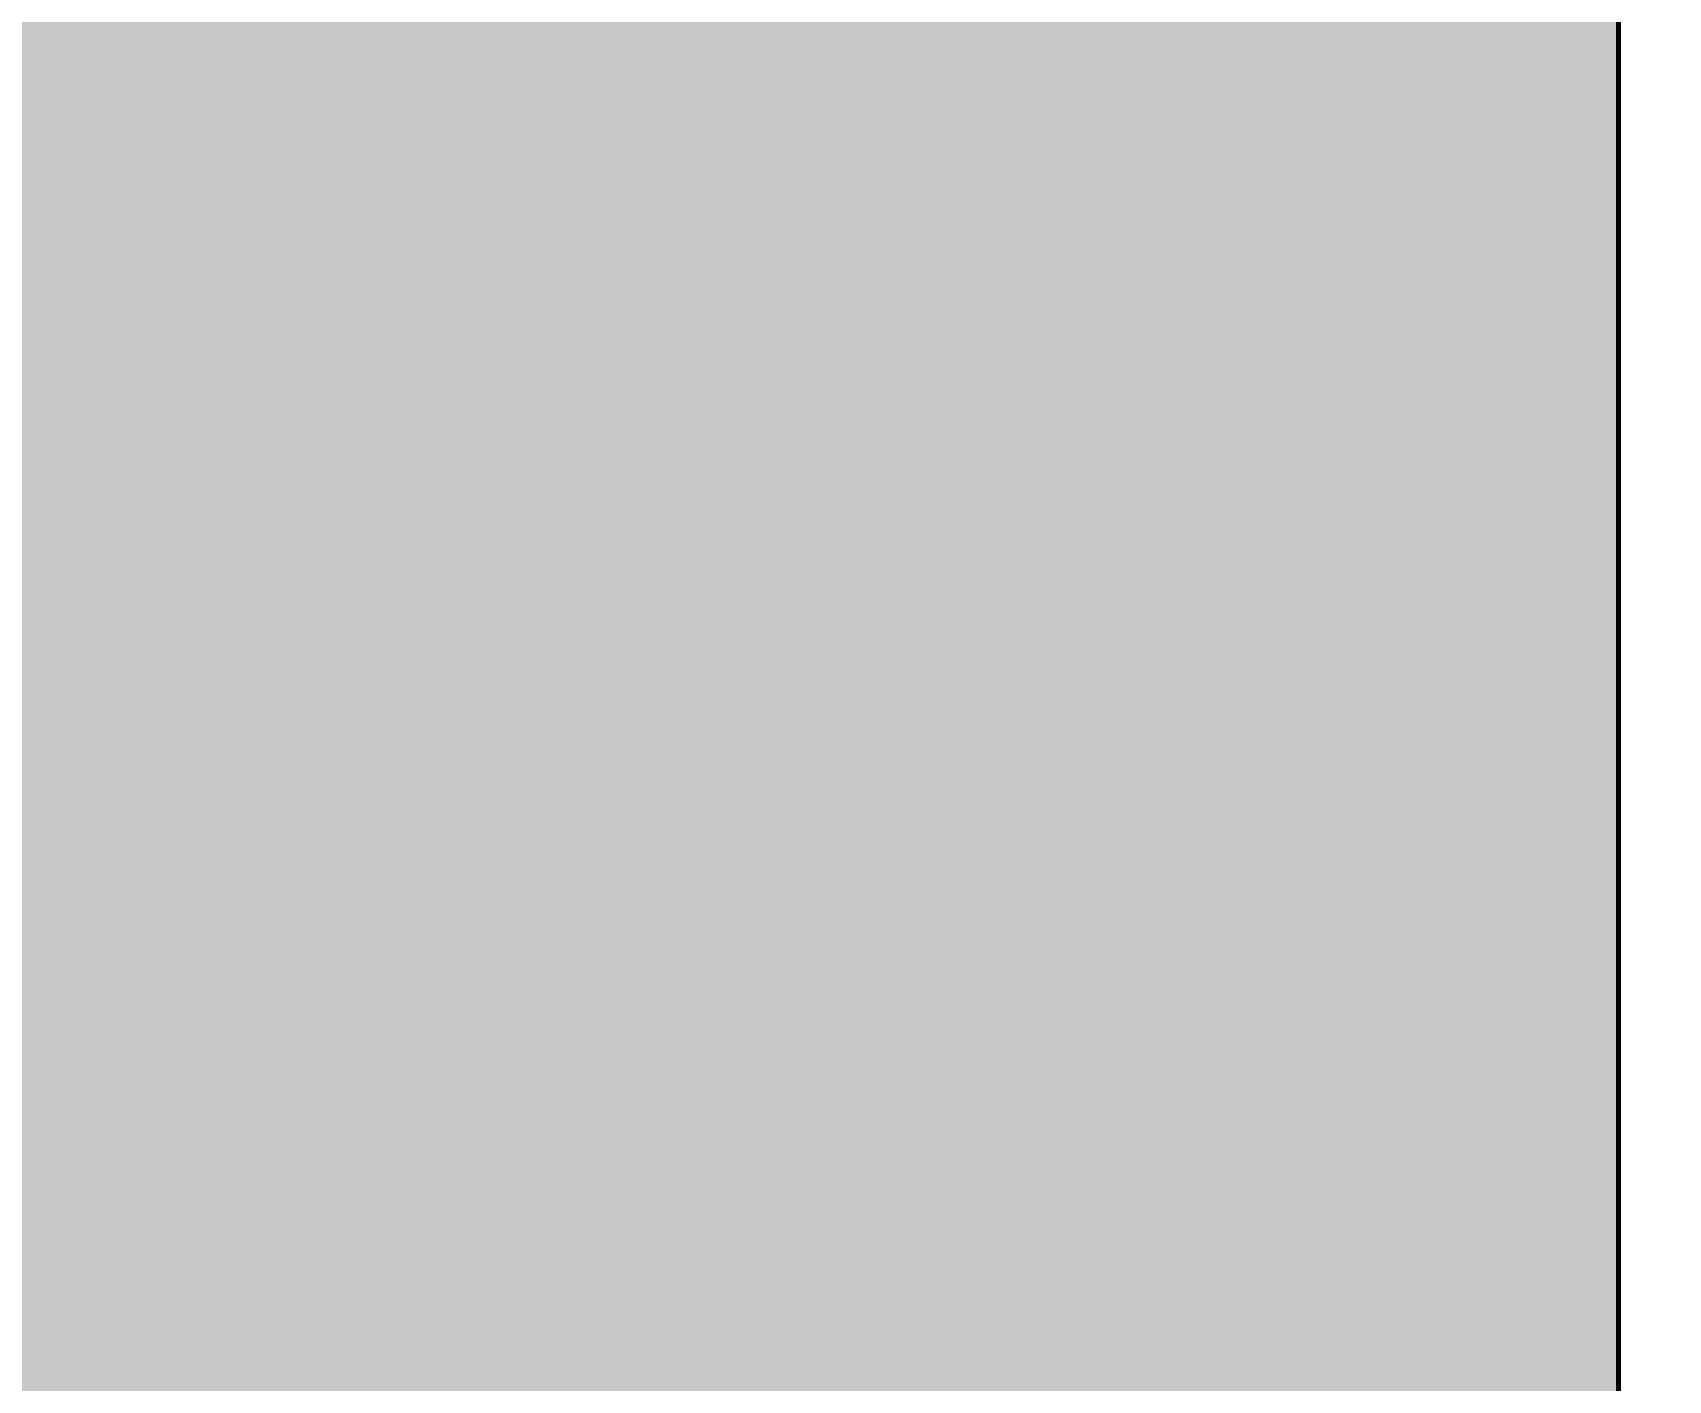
# Model space of a CAD drawing. Header units: millimetres. Extents: x 2336463 to 2579121, y 595385 to 778077.
# Drawn here: x 2478810 to 2479426, y 623532 to 624039 of the extents above; entities that cross this region are included whole.
import ezdxf

# ---------------------------------------------------------------- set-up
doc = ezdxf.new("R2010")
doc.units = ezdxf.units.MM
doc.header["$MEASUREMENT"] = 0
doc.layers.add('+возводимые стены_Ном._пера__104', color=7, linetype='Continuous', lineweight=5, true_color=0x96e196)
doc.layers.add('1 Планировка размеры_Ном._пера__242', color=7, linetype='Continuous', lineweight=13, true_color=0x1b55b5)
doc.layers.add('1 Планировка размеры', color=7, linetype='Continuous')
doc.layers.add('Интерьер - Мебель_Ном._пера__1', color=7, linetype='Continuous', lineweight=13)
doc.layers.add('Интерьер - Мебель_Ном._пера__41', color=7, linetype='Continuous', lineweight=60)
doc.styles.add('СГЕНЕРИР_СТИЛЬ_1', font='arial.ttf')
doc.dimstyles.new('СГЕНЕРИР_СТИЛЬ__1', dxfattribs={"dimtxt": 75, "dimasz": 23.75, "dimexe": 0.18, "dimexo": 300, "dimgap": 0, "dimtad": 1, "dimtih": 1, "dimtoh": 1, "dimdec": 0, "dimzin": 0, "dimdsep": 46, "dimtxsty": 'СГЕНЕРИР_СТИЛЬ_1', "dimblk": 'ARROWHEAD_6', "dimblk1": 'ARROWHEAD_6', "dimblk2": 'ARROWHEAD_6', "dimcen": 0.09, "dimclrd": 256, "dimclre": 256, "dimclrt": 256, "dimazin": 0, "dimtfac": 1, "dimtdec": 4, "dimtmove": 0, "dimatfit": 3, "dimfxl": 0, "dimtolj": 1, "dimtzin": 0, "dimarcsym": 0})

# ---------------------------------------------------------------- blocks, each defined once
blk = doc.blocks.new('*D2225', base_point=(2086872.01, 585813.69))
at = {"layer": '1 Планировка размеры_Ном._пера__242', "color": 152, "linetype": 'Continuous', "lineweight": 13, "true_color": 0x1b55b5}
for p, q in [((2478348.74, 624667.56), (2478348.74, 624714.43)), ((2479407.08, 623331.44), (2479407.08, 624714.43)), ((2478361.24, 624703.49), (2478336.24, 624678.49)), ((2479394.58, 624678.49), (2479419.58, 624703.49)), ((2478329.99, 624690.99), (2478348.74, 624690.99)), ((2478348.74, 624690.99), (2479407.08, 624690.99)), ((2479407.08, 624690.99), (2479425.83, 624690.99))]:
    blk.add_line(p, q, dxfattribs=at)
at = {"layer": '1 Планировка размеры_Ном._пера__242', "color": 152, "lineweight": 13, "true_color": 0x1b55b5, "insert": (2478749.68, 624705.99), "char_height": 75, "attachment_point": 7, "style": 'СГЕНЕРИР_СТИЛЬ_1'}
blk.add_mtext('\\A1;{\\pql;\\fArial|b0|i0|c204|p38;1\xa0058}', dxfattribs=at)
blk = doc.blocks.new('ARROWHEAD_6')
at = {"color": 0, "linetype": 'Continuous', "lineweight": 0}
for p, q in [((-0.5, -0.5), (0.5, 0.5)), ((0, 0), (-1, 0))]:
    blk.add_line(p, q, dxfattribs=at)

msp = doc.modelspace()

# ---------------------------------------------------------------- hatches: boundary and pattern name
at = {"layer": '+возводимые стены_Ном._пера__104', "linetype": 'Continuous', "lineweight": 0, "true_color": 0xb0e8b0}
msp.add_hatch(color=9, dxfattribs=at).paths.add_polyline_path([(2477412.08, 624531.44), (2478348.74, 624531.44), (2478348.74, 624231.44), (2477412.08, 624231.44), (2477412.08, 623031.44), (2479407.08, 623031.44), (2479407.08, 624231.44), (2479407.08, 626476.9), (2478348.74, 626476.9), (2477412.08, 626476.9)])

# ---------------------------------------------------------------- linework, layer by layer
at = {"layer": 'Интерьер - Мебель_Ном._пера__1', "color": 7, "linetype": 'Continuous', "lineweight": 13}
msp.add_line((2479407.08, 627981.44), (2479407.08, 623031.44), dxfattribs=at)
at = {"layer": 'Интерьер - Мебель_Ном._пера__41', "color": 7, "linetype": 'Continuous', "lineweight": 60}
for p, q in [((2479407.08, 627981.44), (2479407.08, 623031.44)), ((2479407.08, 623026.9), (2479407.08, 626476.9))]:
    msp.add_line(p, q, dxfattribs=at)

# ---------------------------------------------------------------- dimensions: what is measured, and where the dimension line sits
at = {"layer": '1 Планировка размеры', "color": 152, "linetype": 'Continuous', "lineweight": 13, "true_color": 0x1b55b5}
dim = msp.add_linear_dim(base=(2479407.08, 624690.99), p1=(2478348.74, 624581.44), p2=(2479407.08, 623031.44), dimstyle='СГЕНЕРИР_СТИЛЬ__1', dxfattribs=at)
dim.commit()
dim.dimension.update_dxf_attribs({"geometry": '*D2225', "text_midpoint": (2478878.5, 624743.49), "dimtype": 160})

doc.saveas('drawing.dxf')
